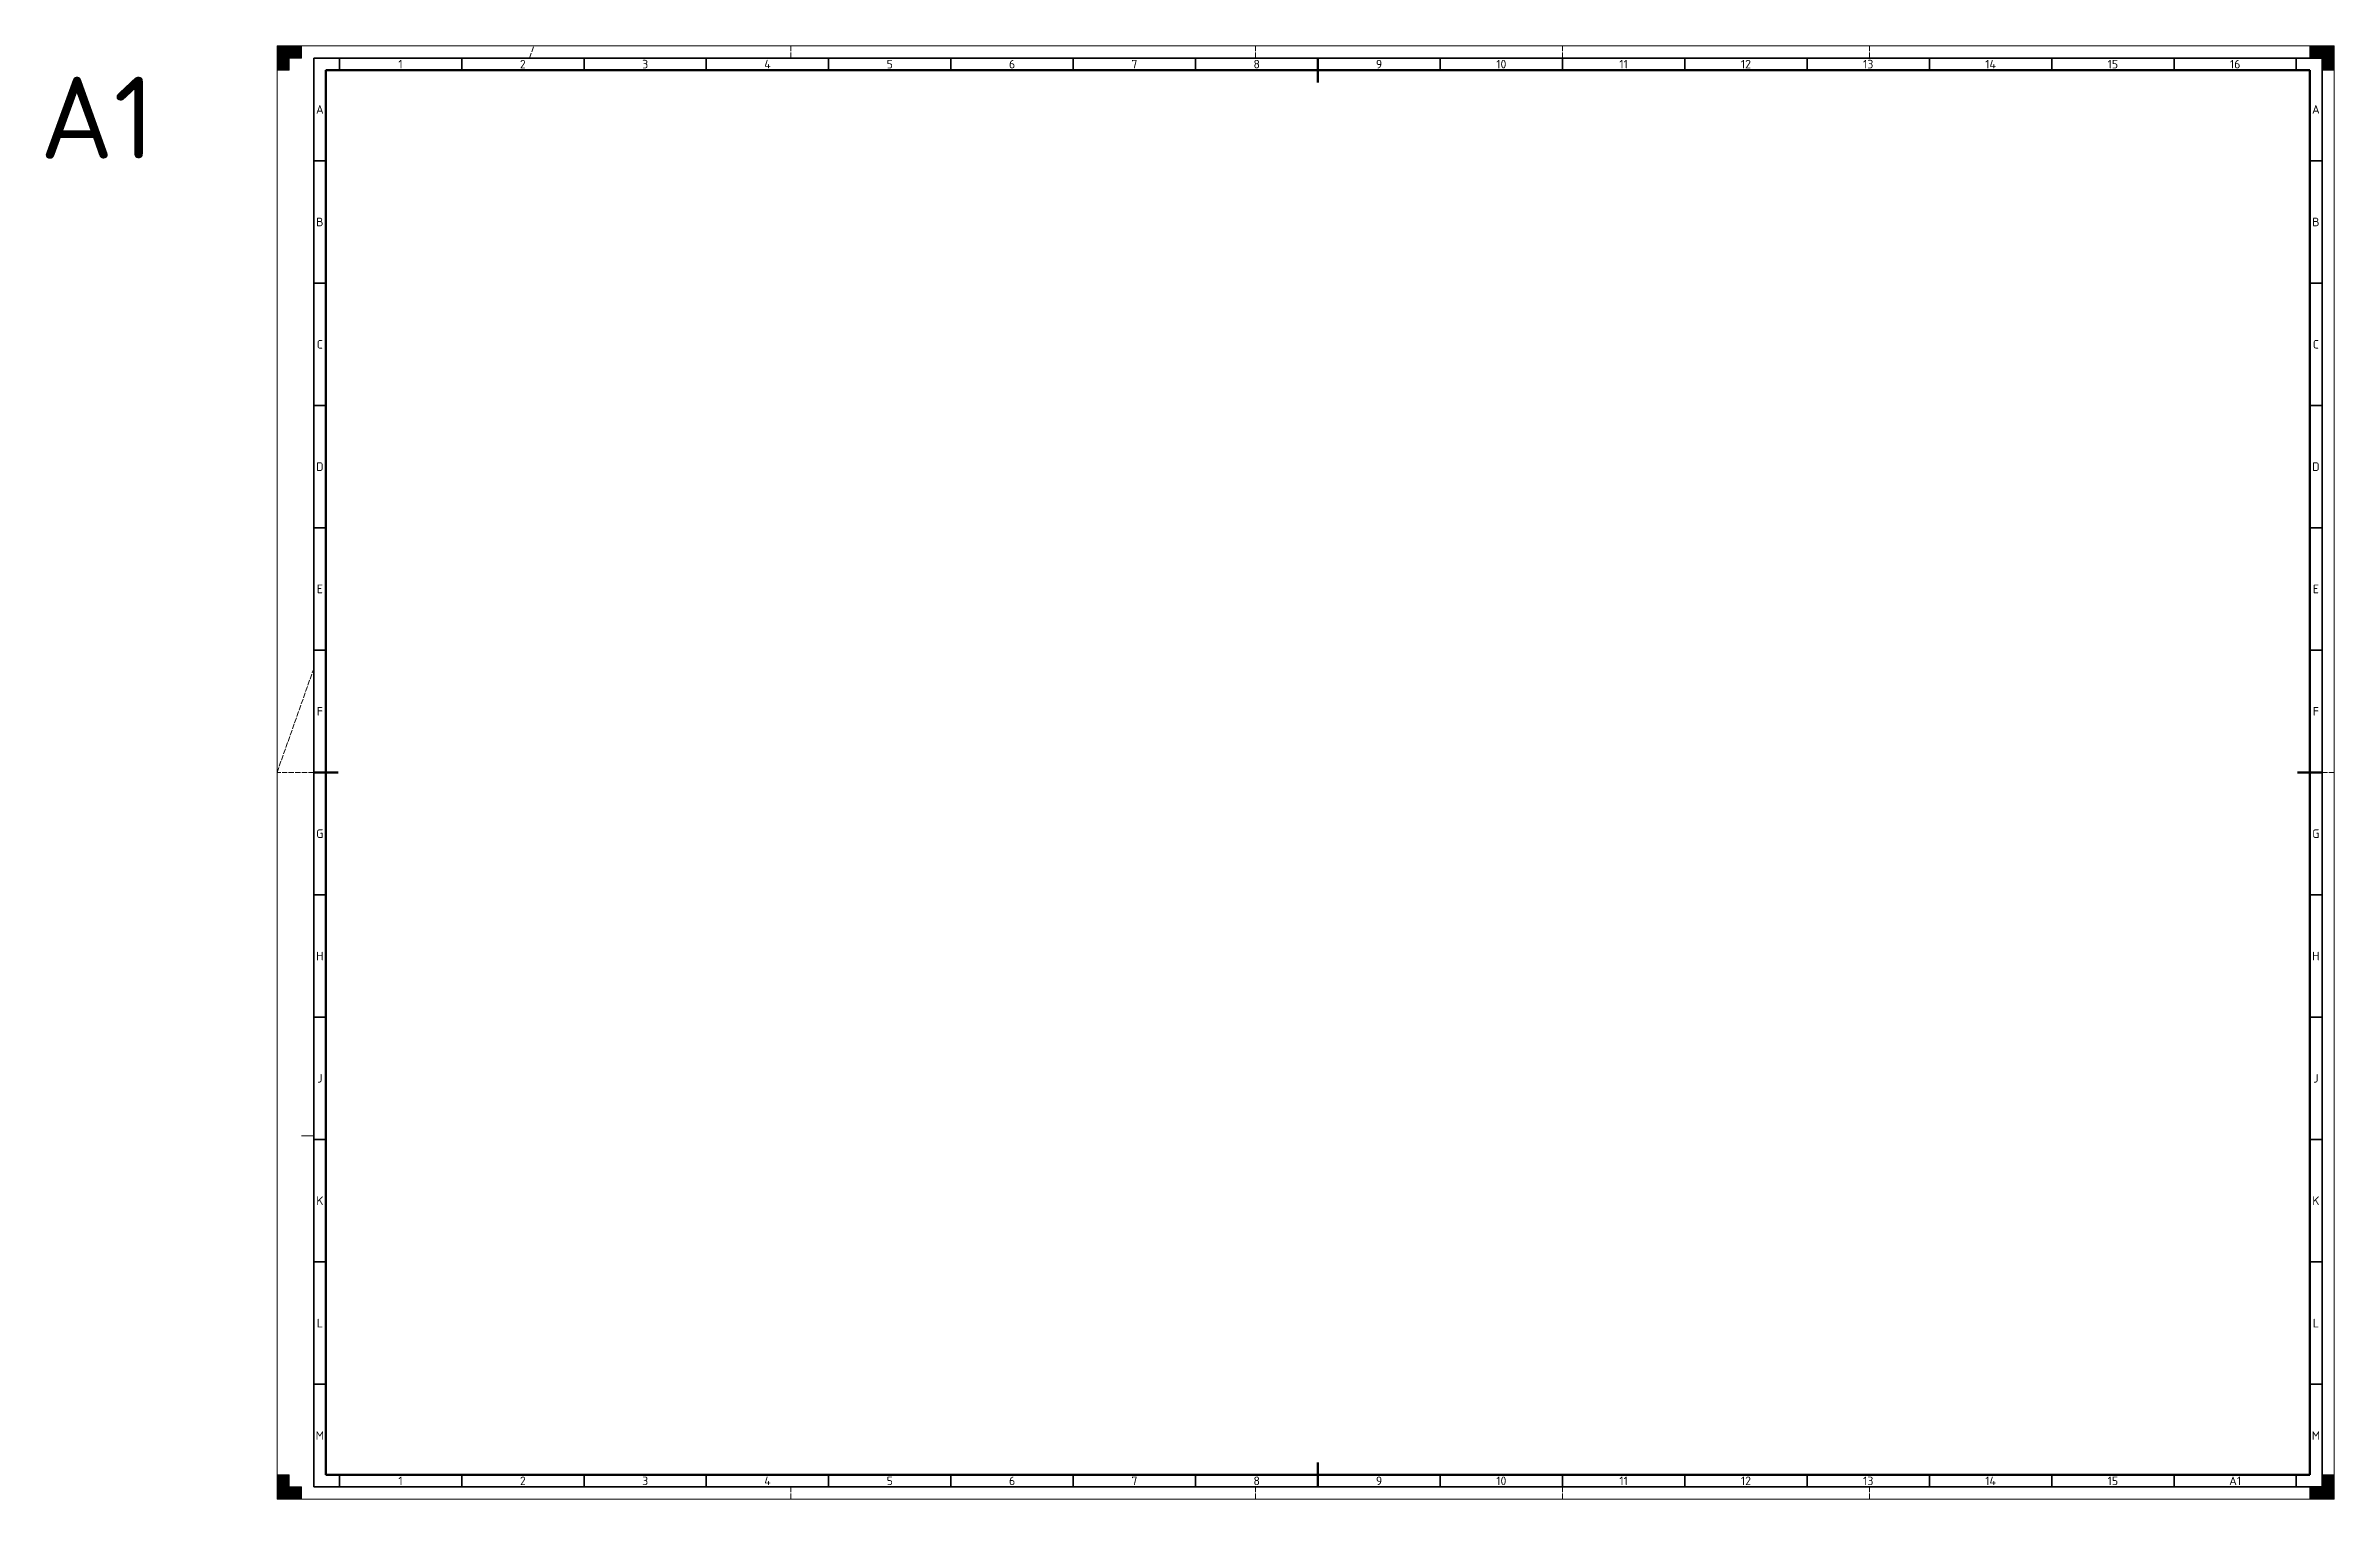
# Paper-space layout 'Folha A1' of a CAD drawing. Header units: metres. Extents: x -95 to 841, y 0 to 594.
import ezdxf
from ezdxf.enums import TextEntityAlignment as Align

# ---------------------------------------------------------------- set-up
doc = ezdxf.new("R2010")
doc.units = ezdxf.units.M
doc.linetypes.add('ABNT_02W018', pattern=[2.7, 2.16, -0.54])
for name, color, linetype, lineweight in [('#Linha de Dobra', 7, 'ABNT_02W018', 18), ('#Margem A0-A1', 7, 'Continuous', 100), ('#Margem A2-A3-A4-Centro', 7, 'Continuous', 70), ('#Margem Limite Folha', 7, 'Continuous', 18), ('#Margem Malha', 7, 'Continuous', 35), ('#Texto Legenda', 240, 'Continuous', 25)]:
    doc.layers.add(name, color=color, linetype=linetype, lineweight=lineweight)
doc.styles.add('Ambiente (3.5 mm)', font='isocpeur.ttf', dxfattribs={"height": 3.5})
doc.styles.add('Letra técnica', font='isocpeur.ttf')

psp = doc.layouts.new('Folha A1')

# ---------------------------------------------------------------- hatches: boundary and pattern name
at = {"layer": '#Margem Limite Folha'}
h = psp.add_hatch(color=256, dxfattribs=at)
h.dxf.hatch_style = 1
h.paths.add_polyline_path([(0, 584), (5, 584), (5, 589), (10, 589), (10, 594), (0, 594)])
h = psp.add_hatch(color=256, dxfattribs=at)
h.dxf.hatch_style = 1
h.paths.add_polyline_path([(841, 594), (831, 594), (831, 589), (836, 589), (836, 584), (841, 584)])
h = psp.add_hatch(color=256, dxfattribs=at)
h.dxf.hatch_style = 1
h.paths.add_polyline_path([(0, 0), (10, 0), (10, 5), (5, 5), (5, 10), (0, 10)])
h = psp.add_hatch(color=256, dxfattribs=at)
h.dxf.hatch_style = 1
h.paths.add_polyline_path([(841, 10), (836, 10), (836, 5), (831, 5), (831, 0), (841, 0)])

# ---------------------------------------------------------------- linework, layer by layer
at = {"layer": '#Linha de Dobra'}
for p, q in [((103.23, 589), (105, 594)), ((210, 594), (210, 589)), ((400, 594), (400, 589)), ((525.5, 594), (525.5, 589)), ((651, 594), (651, 589)), ((0, 297), (15, 339.43)), ((15, 297), (0, 297)), ((841, 297), (836, 297)), ((210, 5), (210, 0)), ((400, 5), (400, 0)), ((525.5, 5), (525.5, 0)), ((651, 5), (651, 0))]:
    psp.add_line(p, q, dxfattribs=at)
at = {"layer": '#Margem A0-A1'}
for p, q in [((20, 584), (20, 10)), ((831, 584), (20, 584)), ((831, 10), (831, 584)), ((20, 10), (831, 10))]:
    psp.add_line(p, q, dxfattribs=at)
at = {"layer": '#Margem A2-A3-A4-Centro'}
for p, q in [((425.5, 589), (425.5, 579)), ((15, 297), (25, 297)), ((836, 297), (826, 297)), ((425.5, 5), (425.5, 15))]:
    psp.add_line(p, q, dxfattribs=at)
at = {"layer": '#Margem Limite Folha'}
for p, q in [((841, 594), (0, 594)), ((0, 594), (0, 0)), ((841, 0), (841, 594)), ((15, 148.5), (10, 148.5)), ((0, 0), (841, 0))]:
    psp.add_line(p, q, dxfattribs=at)
for points in [[(0, 594), (10, 594), (10, 589), (5, 589), (5, 584), (0, 584), (0, 594)], [(841, 594), (831, 594), (831, 589), (836, 589), (836, 584), (841, 584), (841, 594)], [(0, 0), (10, 0), (10, 5), (5, 5), (5, 10), (0, 10), (0, 0)], [(841, 0), (831, 0), (831, 5), (836, 5), (836, 10), (841, 10), (841, 0)]]:
    psp.add_lwpolyline(points, dxfattribs=at)
at = {"layer": '#Margem Malha'}
for p, q in [((15, 589), (15, 5)), ((836, 589), (15, 589)), ((25.5, 589), (25.5, 584)), ((75.5, 589), (75.5, 584)), ((125.5, 589), (125.5, 584)), ((175.5, 589), (175.5, 584)), ((225.5, 589), (225.5, 584)), ((275.5, 589), (275.5, 584)), ((325.5, 589), (325.5, 584)), ((375.5, 589), (375.5, 584)), ((475.5, 589), (475.5, 584)), ((525.5, 589), (525.5, 584)), ((575.5, 589), (575.5, 584)), ((625.5, 589), (625.5, 584)), ((675.5, 589), (675.5, 584)), ((725.5, 589), (725.5, 584)), ((775.5, 589), (775.5, 584)), ((825.5, 589), (825.5, 584)), ((836, 5), (836, 589)), ((15, 547), (20, 547)), ((836, 547), (831, 547)), ((15, 497), (20, 497)), ((836, 497), (831, 497)), ((15, 447), (20, 447)), ((836, 447), (831, 447)), ((15, 397), (20, 397)), ((836, 397), (831, 397)), ((15, 347), (20, 347)), ((836, 347), (831, 347)), ((15, 247), (20, 247)), ((836, 247), (831, 247)), ((15, 197), (20, 197)), ((836, 197), (831, 197)), ((15, 147), (20, 147)), ((836, 147), (831, 147)), ((15, 97), (20, 97)), ((836, 97), (831, 97)), ((15, 47), (20, 47)), ((836, 47), (831, 47)), ((25.5, 5), (25.5, 10)), ((75.5, 5), (75.5, 10)), ((125.5, 5), (125.5, 10)), ((175.5, 5), (175.5, 10)), ((225.5, 5), (225.5, 10)), ((275.5, 5), (275.5, 10)), ((325.5, 5), (325.5, 10)), ((375.5, 5), (375.5, 10)), ((475.5, 5), (475.5, 10)), ((525.5, 5), (525.5, 10)), ((575.5, 5), (575.5, 10)), ((625.5, 5), (625.5, 10)), ((675.5, 5), (675.5, 10)), ((725.5, 5), (725.5, 10)), ((775.5, 5), (775.5, 10)), ((825.5, 5), (825.5, 10)), ((15, 5), (836, 5))]:
    psp.add_line(p, q, dxfattribs=at)

# ---------------------------------------------------------------- texts
at = {"layer": '#Margem Malha', "style": 'Ambiente (3.5 mm)'}
for s, p in [('1', (50.5, 586.5)), ('2', (100.5, 586.5)), ('3', (150.5, 586.5)), ('4', (200.5, 586.5)), ('5', (250.5, 586.5)), ('6', (300.5, 586.5)), ('7', (350.5, 586.5)), ('8', (400.5, 586.5)), ('9', (450.5, 586.5)), ('10', (500.5, 586.5)), ('11', (550.5, 586.5)), ('12', (600.5, 586.5)), ('13', (650.5, 586.5)), ('14', (700.5, 586.5)), ('15', (750.5, 586.5)), ('16', (800.5, 586.5)), ('A', (17.5, 568)), ('A', (833.5, 568)), ('B', (17.5, 522)), ('B', (833.5, 522)), ('C', (17.5, 472)), ('C', (833.5, 472)), ('D', (17.5, 422)), ('D', (833.5, 422)), ('E', (17.5, 372)), ('E', (833.5, 372)), ('F', (17.5, 322)), ('F', (833.5, 322)), ('G', (17.5, 272)), ('G', (833.5, 272)), ('H', (17.5, 222)), ('H', (833.5, 222)), ('J', (17.5, 172)), ('J', (833.5, 172)), ('K', (17.5, 122)), ('K', (833.5, 122)), ('L', (17.5, 72)), ('L', (833.5, 72)), ('M', (17.5, 26)), ('M', (833.5, 26)), ('1', (50.5, 7.5)), ('2', (100.5, 7.5)), ('3', (150.5, 7.5)), ('4', (200.5, 7.5)), ('5', (250.5, 7.5)), ('6', (300.5, 7.5)), ('7', (350.5, 7.5)), ('8', (400.5, 7.5)), ('9', (450.5, 7.5)), ('10', (500.5, 7.5)), ('11', (550.5, 7.5)), ('12', (600.5, 7.5)), ('13', (650.5, 7.5)), ('14', (700.5, 7.5)), ('15', (750.5, 7.5)), ('A1', (800.5, 7.5))]:
    psp.add_text(s, height=3.5, dxfattribs=at).set_placement(p, align=Align.MIDDLE_CENTER)
at = {"layer": '#Texto Legenda', "style": 'Letra técnica'}
psp.add_text('A1', height=33.477, dxfattribs=at).set_placement((-96.94, 547.89))

doc.saveas('drawing.dxf')
